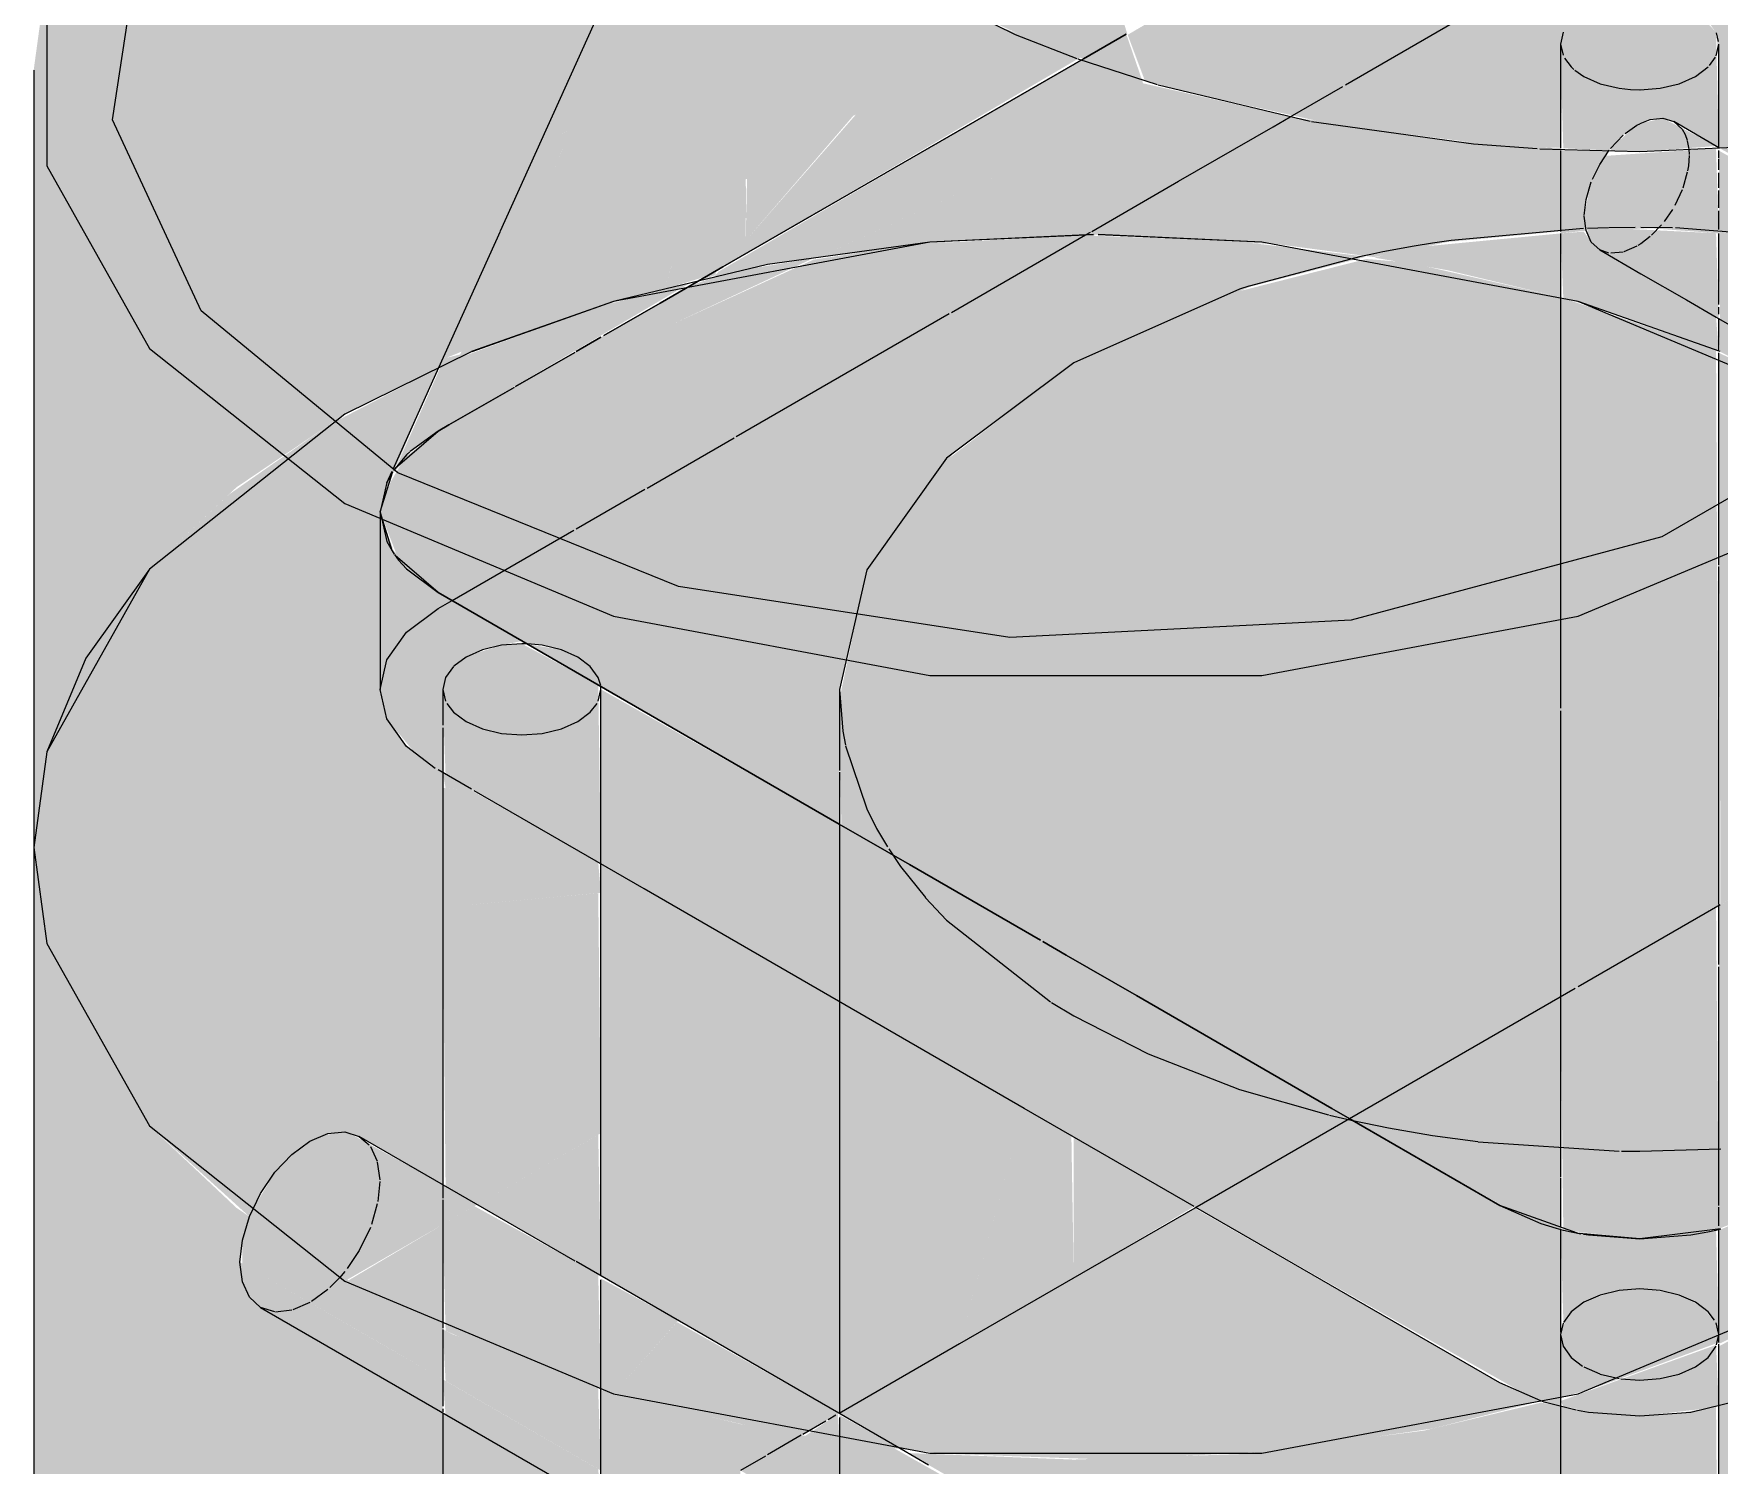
# Model space of a CAD drawing. Header units: millimetres. Extents: x -3207 to 1412, y 342 to 5433.
# Drawn here: x -1450.6 to -1280, y 2106.9 to 2251.8 of the extents above; entities that cross this region are included whole.
import ezdxf

# ---------------------------------------------------------------- set-up
doc = ezdxf.new("R2010")
doc.units = ezdxf.units.MM
doc.layers.add('M-_EQPT----_E', color=7, linetype='Continuous', lineweight=9)

# ---------------------------------------------------------------- blocks, each defined once
blk = doc.blocks.new('ВертикальныйМногоступенчатыйЦентробежныйНасос_CDM15-CDM20_CNP - CDM15-4FSWPC-698583-В10 Аксонометрия')
at = {"layer": 'M-_EQPT----_E', "lineweight": 20}
h = blk.add_hatch(color=253, dxfattribs=at)
h.paths.add_polyline_path([(-1409.37, 2218.08), (-1409.17, 2218.18), (-1408.8, 2218.99), (-1407.25, 2219.62), (-1403.98, 2226.07), (-1402.99, 2225.66), (-1405.34, 2219.94), (-1390.81, 2224.96), (-1386.72, 2225.94), (-1383.4, 2236.69), (-1378.36, 2237.09), (-1378.49, 2230.86), (-1367.6, 2243.51), (-1367.78, 2243.59), (-1366.53, 2246.84), (-1363.89, 2247.56), (-1357.54, 2254.83), (-1365.15, 2258.79), (-1376.27, 2266.66), (-1384.16, 2274.22), (-1408.99, 2218.94)])
h.paths.add_polyline_path([(-1397.25, 2241.69), (-1395.97, 2242.52), (-1396.2, 2241.99), (-1397.16, 2241.71)])
h.paths.add_polyline_path([(-1397.9, 2238.04), (-1397.25, 2241.69), (-1396.58, 2241.1), (-1397.25, 2239.54)])
h.paths.add_polyline_path([(-1380.37, 2246.47), (-1378.8, 2250.77), (-1378.09, 2250.66), (-1378.16, 2247.09), (-1378.49, 2247)])
for color, points in [(153, [(-1344.31, 2249.27), (-1339.88, 2251.83), (-1345.29, 2268.85), (-1357.54, 2254.83), (-1348.93, 2250.91), (-1344.57, 2249.36)]), (253, [(-1380.82, 2228.2), (-1344.65, 2249.39), (-1353.3, 2252.74), (-1357.54, 2254.83), (-1380.61, 2228.44)]), (145, [(-1338.4, 2247.18), (-1339.98, 2251.77), (-1344.31, 2249.27), (-1340.7, 2247.99)]), (143, [(-1381.75, 2227.13), (-1376.28, 2228.44), (-1371.16, 2229.15), (-1337.55, 2244.51), (-1338.4, 2247.18), (-1344.31, 2249.27), (-1381.23, 2227.73), (-1381.53, 2227.38)]), (155, [(-1288.01, 2239.85), (-1280.28, 2240.44), (-1285.66, 2243.25), (-1287.83, 2242.74), (-1288.31, 2242.54), (-1290.73, 2240.43), (-1290.96, 2239.99), (-1288.31, 2239.87)]), (8, [(-1296.01, 2231.59), (-1293.44, 2231.87), (-1293.53, 2234.16), (-1293.44, 2235.04), (-1292.58, 2237.5), (-1291.09, 2239.99), (-1296.01, 2240), (-1296.01, 2231.6)]), (8, [(-1280.01, 2219.67), (-1280.28, 2223.12), (-1292.91, 2230.7), (-1293.67, 2231.77), (-1296.01, 2231.59), (-1295.74, 2225.06), (-1291.84, 2223.86), (-1280.11, 2219.7)]), (252, [(-1280.01, 2222.96), (-1280.28, 2231.61), (-1289.69, 2232.07), (-1293.4, 2231.79), (-1292.91, 2230.7), (-1290.96, 2229.28), (-1280.11, 2223.02)]), (145, [(-1235.56, 2197.29), (-1235.56, 2214.61), (-1261.45, 2229.27), (-1268.54, 2230.72), (-1280.01, 2231.59), (-1279.87, 2222.88), (-1236.31, 2197.73)]), (153, [(-1369.01, 2181.94), (-1368.91, 2185.85), (-1366.25, 2197.54), (-1357.45, 2209.35), (-1344.65, 2218.78), (-1327.48, 2226.18), (-1315.67, 2229.24), (-1329.27, 2230.85), (-1344.65, 2231.4), (-1361.43, 2230.49), (-1371.64, 2228.93), (-1385.86, 2222.42), (-1381.75, 2227.13), (-1384.16, 2226.27), (-1409.63, 2211.56), (-1409.63, 2195.23), (-1400.92, 2205.2), (-1370.15, 2182.77)]), (153, [(-1296.01, 2154.28), (-1280.01, 2163.64), (-1280.28, 2219.77), (-1296.01, 2225.13), (-1296.01, 2155.57)]), (8, [(-1393.15, 2167.75), (-1393.42, 2185.87), (-1401.15, 2190.05), (-1403.22, 2189.89), (-1406.24, 2188.95), (-1407.32, 2188.31), (-1408.08, 2187.74), (-1408.87, 2186.63), (-1409.15, 2184.24), (-1408.87, 2176.83), (-1393.4, 2167.9)]), (153, [(-1393.22, 2185.76), (-1393.42, 2186.63), (-1394.22, 2187.74), (-1395.65, 2188.77), (-1397.15, 2189.43), (-1400.59, 2190.01), (-1393.24, 2185.77)]), (153, [(-1317.36, 2141.96), (-1315.59, 2142.98), (-1369.01, 2181.94), (-1368.81, 2171.66), (-1318.27, 2142.48)]), (8, [(-1332.92, 2132.98), (-1317.36, 2141.96), (-1339.68, 2154.85), (-1344.65, 2152.84), (-1340.99, 2155.6), (-1369.01, 2171.78), (-1369.01, 2153.81), (-1333.09, 2133.08)]), (8, [(-1345.29, 2152.36), (-1339.68, 2154.85), (-1340.99, 2155.6), (-1344.65, 2152.84)]), (143, [(-1356.84, 2119.16), (-1345.29, 2125.84), (-1345.53, 2140.26), (-1350.3, 2143.01), (-1355.55, 2123.86)]), (143, [(-1345.29, 2125.84), (-1333.09, 2133.08), (-1345.29, 2140.12), (-1345.29, 2127.83)])]:
    blk.add_hatch(color=color, dxfattribs=at).paths.add_polyline_path(points)
h = blk.add_hatch(color=145, dxfattribs=at)
h.paths.add_polyline_path([(-1279.91, 2240.22), (-1268.16, 2241.04), (-1252.52, 2243.44), (-1237.62, 2247.18), (-1236.14, 2251.83), (-1255.85, 2263.21), (-1273.87, 2260.97), (-1288.86, 2260.36), (-1306.02, 2261.25), (-1320.47, 2263.04), (-1339.83, 2251.7), (-1338.1, 2247.07), (-1334.26, 2246.01), (-1318.61, 2242.53), (-1302.79, 2240.53), (-1296.01, 2240.27), (-1295.72, 2251.97), (-1294.77, 2253.19), (-1293.66, 2254.02), (-1290.73, 2255.06), (-1289.64, 2255.25), (-1286.38, 2255.25), (-1284.57, 2254.89), (-1282.8, 2254.22), (-1281.83, 2253.62), (-1281.05, 2253.01), (-1280.27, 2251.88), (-1280.01, 2249.56), (-1279.99, 2240.27)])
h.paths.add_polyline_path([(-1260.57, 2229.06), (-1280.01, 2239.98), (-1279.95, 2231.59), (-1266.7, 2230.52), (-1260.87, 2229.13)])
h = blk.add_hatch(color=145, dxfattribs=at)
h.paths.add_polyline_path([(-1291.09, 2239.99), (-1290.04, 2241.16), (-1289.47, 2241.69), (-1287.28, 2242.98), (-1286.14, 2243.2), (-1285.25, 2243.12), (-1283.92, 2242.54), (-1280.01, 2240.28), (-1280.28, 2251.95), (-1281.83, 2253.62), (-1282.8, 2254.22), (-1284.57, 2254.89), (-1286.38, 2255.25), (-1289.64, 2255.25), (-1290.73, 2255.06), (-1292.01, 2254.75), (-1293.67, 2254.02), (-1295.34, 2252.5), (-1295.74, 2251.95), (-1296.01, 2249.56), (-1295.74, 2240.21), (-1291.96, 2240.03)])
h.paths.add_polyline_path([(-1280.01, 2231.59), (-1280.28, 2240.21), (-1291.47, 2239.44), (-1292.87, 2236.91), (-1292.91, 2236.82), (-1293.58, 2233.69), (-1293.48, 2232.2), (-1293.24, 2231.8), (-1286.94, 2232.12), (-1280.11, 2231.6)])
h = blk.add_hatch(color=143, dxfattribs=at)
h.paths.add_polyline_path([(-1235.56, 2220.64), (-1235.59, 2245.7), (-1237.75, 2247.14), (-1239.21, 2246.62), (-1257.01, 2242.58), (-1273.87, 2240.5), (-1279.85, 2240.18), (-1259.64, 2228.83), (-1246.5, 2225.49), (-1235.97, 2220.82)])
h.paths.add_polyline_path([(-1383.32, 2226.75), (-1381.53, 2227.38), (-1381.53, 2227.79), (-1382.46, 2227.25)])
h.paths.add_polyline_path([(-1371.16, 2229.15), (-1356.84, 2230.85), (-1342.82, 2231.46), (-1324.55, 2230.48), (-1314.89, 2229.19), (-1307.48, 2230.72), (-1296.01, 2231.8), (-1296.01, 2240.22), (-1307.48, 2240.99), (-1323.33, 2243.39), (-1338.27, 2246.79), (-1337.64, 2244.47), (-1370.15, 2229.61)])
h = blk.add_hatch(color=8, dxfattribs=at)
h.paths.add_polyline_path([(-1235.56, 2169.41), (-1235.56, 2197.29), (-1280.01, 2222.96), (-1279.87, 2219.62), (-1265.39, 2212.18), (-1256, 2205.81), (-1247.27, 2197.59), (-1240.79, 2188.51), (-1236.88, 2179.12), (-1236.62, 2177.2)])
h.paths.add_polyline_path([(-1235.56, 2214.61), (-1235.56, 2220.64), (-1247.57, 2225.95), (-1260.02, 2228.74), (-1236.06, 2214.9)])
h.paths.add_polyline_path([(-1219.24, 2188.17), (-1217.17, 2188.63), (-1216.59, 2188.88), (-1215.22, 2189.88), (-1213.87, 2191.33), (-1212.84, 2192.84), (-1211.71, 2195.56), (-1211.47, 2196.38), (-1211.29, 2198.07), (-1211.47, 2199.55), (-1212.16, 2200.86), (-1213.94, 2202.13), (-1235.56, 2214.32), (-1235.34, 2197.17), (-1220.34, 2188.51)])
h.paths.add_polyline_path([(-1296.01, 2225.13), (-1296.01, 2231.59), (-1310.76, 2230.18), (-1314.89, 2229.14), (-1307.48, 2227.87), (-1297.74, 2225.54)])
h = blk.add_hatch(color=153, dxfattribs=at)
h.paths.add_polyline_path([(-1369.01, 2171.78), (-1369.01, 2181.94), (-1400.92, 2205.2), (-1409.63, 2195.23), (-1400.36, 2189.99), (-1399.08, 2189.89), (-1397.15, 2189.43), (-1395.49, 2188.7), (-1394.22, 2187.74), (-1393.42, 2186.63), (-1393.15, 2185.71), (-1369.02, 2171.78)])
h.paths.add_polyline_path([(-1385.86, 2222.42), (-1371.64, 2229.08), (-1378.02, 2228.02), (-1381.75, 2227.13), (-1385.01, 2223.4)])
h = blk.add_hatch(color=153, dxfattribs=at)
h.paths.add_polyline_path([(-1315.59, 2142.98), (-1296.01, 2154.28), (-1296.01, 2225.13), (-1311.41, 2228.65), (-1315.67, 2229), (-1329.52, 2225.49), (-1345.29, 2218.5), (-1358.44, 2208.42), (-1366.25, 2197.54), (-1369.01, 2184.39), (-1368.96, 2181.9), (-1318.27, 2144.93)])
h.paths.add_polyline_path([(-1251.81, 2156.19), (-1236.4, 2163.23), (-1235.56, 2169.41), (-1237.17, 2179.82), (-1241.32, 2189.29), (-1247.27, 2197.59), (-1257.01, 2206.51), (-1268.54, 2214.03), (-1280.01, 2219.51), (-1279.83, 2163.63), (-1272.26, 2168), (-1253.63, 2157.24)])
h = blk.add_hatch(color=143, dxfattribs=at)
h.paths.add_polyline_path([(-1369.01, 2153.81), (-1369.02, 2171.78), (-1393.15, 2185.43), (-1393.15, 2167.75), (-1369.03, 2153.82)])
h.paths.add_polyline_path([(-1409.15, 2176.99), (-1408.87, 2186.63), (-1407.32, 2188.31), (-1406.24, 2188.95), (-1405.15, 2189.43), (-1403.22, 2189.89), (-1401.15, 2190.33), (-1409.63, 2195.23), (-1409.63, 2177.27)])
at = {"layer": 'M-_EQPT----_E', "color": 8, "lineweight": 20}
for p, q in [((-1391.62, 2257.79), (-1403.34, 2231.81)), ((-1351.2, 2251.71), (-1364.02, 2258.03)), ((-1344.94, 2249.27), (-1351.2, 2251.71)), ((-1344.31, 2249.27), (-1380.82, 2228.2)), ((-1380.82, 2228.2), (-1344.31, 2249.27)), ((-1336.81, 2246.62), (-1344.83, 2249.23)), ((-1321.35, 2242.91), (-1336.76, 2246.6)), ((-1304.83, 2240.62), (-1321.23, 2242.89)), ((-1298.4, 2240.15), (-1304.83, 2240.62)), ((-1288.01, 2239.85), (-1298.13, 2240.13)), ((-1271.19, 2240.62), (-1288.01, 2239.85)), ((-1403.34, 2231.8), (-1409.58, 2217.98)), ((-1292.06, 2229.92), (-1287.89, 2227.51)), ((-1283.28, 2224.85), (-1280.28, 2223.11)), ((-1409.58, 2217.98), (-1414.22, 2207.7)), ((-1414.3, 2207.5), (-1414.84, 2206.31)), ((-1415.49, 2203.4), (-1415.49, 2185.43)), ((-1409.63, 2195.23), (-1413.97, 2198.98)), ((-1409.63, 2195.23), (-1369.02, 2171.78)), ((-1369.02, 2171.78), (-1409.63, 2195.23)), ((-1406.24, 2175.31), (-1409.63, 2177.27)), ((-1409.15, 2176.99), (-1409.15, 2175.45)), ((-1361.92, 2167.68), (-1348.67, 2160.04)), ((-1348.67, 2160.04), (-1361.92, 2167.68)), ((-1350.3, 2143.01), (-1388.78, 2165.23)), ((-1409.15, 2163.37), (-1409.15, 2135.29)), ((-1393.15, 2126.05), (-1393.15, 2164.83)), ((-1348.42, 2159.89), (-1346.05, 2158.52)), ((-1346.05, 2158.52), (-1348.42, 2159.89)), ((-1369.01, 2153.81), (-1369.01, 2112.14)), ((-1338.95, 2154.42), (-1319.17, 2143)), ((-1319.17, 2143), (-1338.95, 2154.42)), ((-1319.16, 2142.99), (-1317.36, 2141.96)), ((-1317.36, 2141.96), (-1319.16, 2142.99)), ((-1280.01, 2112.9), (-1280.01, 2119.15)), ((-1296.01, 2113.69), (-1296.01, 2112.9)), ((-1296.01, 2112.9), (-1296.01, 2061.17)), ((-1280.01, 2061.17), (-1280.01, 2112.9))]:
    blk.add_line(p, q, dxfattribs=at)
at = {"layer": 'M-_EQPT----_E', "color": 155, "lineweight": 20}
for p, q in [((-1317.79, 2246.62), (-1304.83, 2254.11)), ((-1296.01, 2250.75), (-1296.01, 2240.22)), ((-1280.28, 2249.56), (-1280.01, 2250.75)), ((-1280.02, 2251.02), (-1280.25, 2251.89)), ((-1280.01, 2248.43), (-1280.01, 2250.75)), ((-1280.93, 2248.6), (-1280.35, 2249.43)), ((-1294.59, 2248.12), (-1293.67, 2247.49)), ((-1280.01, 2240.28), (-1280.01, 2248.43)), ((-1323.37, 2243.4), (-1318.05, 2246.47)), ((-1288.94, 2246.17), (-1288.01, 2246.13)), ((-1290.96, 2240.18), (-1289.69, 2241.53)), ((-1283.04, 2240.12), (-1283.01, 2239.59)), ((-1283.01, 2239.47), (-1283.08, 2238.42)), ((-1280.01, 2239.2), (-1280.01, 2239.98)), ((-1280.01, 2238.02), (-1280.01, 2239.12)), ((-1280.01, 2236.19), (-1280.01, 2237.74)), ((-1280.01, 2234.17), (-1280.01, 2235.95)), ((-1280.01, 2231.99), (-1280.01, 2233.86)), ((-1291.21, 2232.16), (-1293.28, 2232.1)), ((-1288.46, 2232.2), (-1291.12, 2232.16)), ((-1284.69, 2232.16), (-1287.91, 2232.2)), ((-1270.29, 2231.06), (-1284.37, 2232.15)), ((-1291.14, 2229.6), (-1292.06, 2229.92)), ((-1288.31, 2230.29), (-1289.61, 2229.72)), ((-1287.9, 2230.54), (-1288.21, 2230.35)), ((-1280.01, 2224.38), (-1280.01, 2230.96)), ((-1289.69, 2229.7), (-1290.93, 2229.58)), ((-1296.01, 2225.13), (-1296.01, 2222.72)), ((-1280.01, 2223.41), (-1280.01, 2224.12)), ((-1296.01, 2222.72), (-1296.01, 2221.05)), ((-1296.01, 2221.05), (-1296.01, 2192.41)), ((-1280.01, 2197.99), (-1280.01, 2203.67)), ((-1280.01, 2157.58), (-1280.01, 2163.52)), ((-1280.01, 2142.27), (-1280.01, 2157.33)), ((-1296.01, 2154.28), (-1296.01, 2144.74)), ((-1296.01, 2144.74), (-1296.01, 2140.26)), ((-1317.36, 2141.96), (-1302.15, 2133.18)), ((-1302.15, 2133.18), (-1317.36, 2141.96)), ((-1317.22, 2141.82), (-1313.42, 2141.03)), ((-1280.01, 2140.26), (-1280.01, 2142.27)), ((-1304.35, 2139.63), (-1290.09, 2138.68)), ((-1296.01, 2139.28), (-1296.01, 2136.09)), ((-1280.01, 2133.18), (-1280.01, 2139.28)), ((-1296.01, 2135.98), (-1296.01, 2133.18)), ((-1302.15, 2115.21), (-1332.92, 2132.98)), ((-1294.31, 2130.38), (-1302.15, 2133.18)), ((-1296.46, 2130.88), (-1295.74, 2130.69)), ((-1295.72, 2130.69), (-1294.93, 2130.51)), ((-1294.93, 2130.51), (-1293.95, 2130.32)), ((-1281.1, 2130.51), (-1280.3, 2130.69)), ((-1280.28, 2130.69), (-1279.81, 2130.81)), ((-1296.01, 2120.11), (-1296.01, 2113.69)), ((-1280.01, 2119.31), (-1280.01, 2120.11))]:
    blk.add_line(p, q, dxfattribs=at)
at = {"layer": 'M-_EQPT----_E', "color": 251, "lineweight": 20}
for p, q in [((-1339.98, 2251.77), (-1344.31, 2249.27)), ((-1344.31, 2249.27), (-1339.98, 2251.77)), ((-1280.01, 2230.96), (-1280.01, 2231.59)), ((-1409.15, 2135.29), (-1409.15, 2134.94)), ((-1409.15, 2134.89), (-1409.15, 2133.9)), ((-1409.15, 2133.74), (-1409.15, 2120.75)), ((-1393.15, 2114.56), (-1393.15, 2125.65))]:
    blk.add_line(p, q, dxfattribs=at)
at = {"layer": 'M-_EQPT----_E', "color": 153, "lineweight": 20}
for p, q in [((-1334.69, 2236.87), (-1325.12, 2242.39)), ((-1308.97, 2230.6), (-1310.82, 2230.3)), ((-1307.09, 2230.88), (-1308.97, 2230.6)), ((-1380.82, 2228.2), (-1383.32, 2226.75)), ((-1383.32, 2226.75), (-1380.82, 2228.2)), ((-1314.02, 2229.72), (-1315.23, 2229.47)), ((-1383.32, 2226.75), (-1387.15, 2224.54)), ((-1387.15, 2224.54), (-1383.32, 2226.75)), ((-1287.89, 2227.51), (-1283.28, 2224.85)), ((-1280.28, 2223.11), (-1278.05, 2221.83)), ((-1413.97, 2207.81), (-1409.63, 2211.56)), ((-1409.63, 2211.56), (-1412.47, 2209.5)), ((-1408.53, 2212.2), (-1409.63, 2211.56)), ((-1409.63, 2211.56), (-1408.53, 2212.2)), ((-1414.28, 2199.44), (-1414.06, 2199.11)), ((-1414.04, 2199.08), (-1413.62, 2198.52)), ((-1409.15, 2175.45), (-1409.15, 2163.37)), ((-1388.78, 2165.23), (-1405.99, 2175.16)), ((-1393.15, 2167.75), (-1393.15, 2173.99)), ((-1369.02, 2171.78), (-1361.92, 2167.68)), ((-1361.92, 2167.68), (-1369.02, 2171.78)), ((-1369.01, 2171.78), (-1369.01, 2167.04)), ((-1393.15, 2164.83), (-1393.15, 2167.75)), ((-1363.03, 2167.81), (-1362.81, 2167.51)), ((-1346.05, 2158.52), (-1338.95, 2154.42)), ((-1338.95, 2154.42), (-1346.05, 2158.52)), ((-1347.53, 2153.72), (-1345.29, 2152.36)), ((-1345.29, 2152.36), (-1337.77, 2148.54)), ((-1333.09, 2133.08), (-1350.3, 2143.01)), ((-1409.15, 2120.63), (-1409.15, 2112.87)), ((-1280.01, 2039.82), (-1280.01, 2119.15)), ((-1393.15, 2103.35), (-1393.15, 2114.5)), ((-1409.15, 2112.59), (-1409.15, 2112.28)), ((-1294.43, 2112.44), (-1297.68, 2113.27)), ((-1296.01, 2113.69), (-1296.01, 2045.28))]:
    blk.add_line(p, q, dxfattribs=at)
at = {"layer": 'M-_EQPT----_E', "color": 145, "lineweight": 20}
for p, q in [((-1325.12, 2242.39), (-1323.37, 2243.4)), ((-1279.99, 2240.27), (-1284.56, 2242.91)), ((-1296.01, 2240), (-1296.01, 2231.8)), ((-1283.08, 2238.42), (-1283.16, 2237.94)), ((-1343.46, 2231.8), (-1334.69, 2236.87)), ((-1283.19, 2237.78), (-1283.65, 2236.18)), ((-1283.72, 2236), (-1284.46, 2234.42)), ((-1284.7, 2234.02), (-1285.54, 2232.79)), ((-1344.11, 2231.43), (-1343.6, 2231.72)), ((-1293.7, 2232.08), (-1307.09, 2230.88)), ((-1296.01, 2231.59), (-1296.01, 2225.13)), ((-1285.81, 2232.45), (-1286.82, 2231.4)), ((-1357.68, 2223.59), (-1344.11, 2231.43)), ((-1310.82, 2230.3), (-1314.02, 2229.72)), ((-1286.94, 2231.29), (-1287.9, 2230.54)), ((-1316.24, 2229.26), (-1327.55, 2226.25)), ((-1315.23, 2229.47), (-1316.24, 2229.26)), ((-1328.51, 2225.93), (-1345.29, 2218.5)), ((-1327.56, 2226.25), (-1328.51, 2225.93)), ((-1387.15, 2224.54), (-1392.86, 2221.24)), ((-1392.86, 2221.24), (-1387.15, 2224.54)), ((-1379.45, 2211.02), (-1357.89, 2223.47)), ((-1280.01, 2219.67), (-1280.01, 2223.01)), ((-1393.15, 2221.08), (-1395.65, 2219.64)), ((-1395.65, 2219.64), (-1393.15, 2221.08)), ((-1395.79, 2219.55), (-1401.8, 2216.09)), ((-1401.8, 2216.09), (-1395.79, 2219.55)), ((-1345.29, 2218.5), (-1358.16, 2208.82)), ((-1280.01, 2205.81), (-1280.01, 2219.51)), ((-1401.94, 2216), (-1408.53, 2212.2)), ((-1408.53, 2212.2), (-1401.94, 2216)), ((-1388.48, 2205.81), (-1379.67, 2210.9)), ((-1358.16, 2208.82), (-1366.25, 2197.54)), ((-1395.65, 2201.67), (-1388.7, 2205.68)), ((-1280.01, 2203.67), (-1280.01, 2205.81)), ((-1408.22, 2194.41), (-1395.88, 2201.53)), ((-1366.25, 2197.54), (-1369.01, 2185.43)), ((-1280.01, 2181.28), (-1280.01, 2197.87)), ((-1409.63, 2193.6), (-1408.22, 2194.41)), ((-1296.01, 2192.41), (-1296.01, 2183.54)), ((-1409.15, 2185.43), (-1409.15, 2181.81)), ((-1393.15, 2173.99), (-1393.15, 2185.43)), ((-1369.01, 2185.43), (-1369.01, 2177.21)), ((-1369.01, 2185.43), (-1368.67, 2181.21)), ((-1296.01, 2183.25), (-1296.01, 2173.71)), ((-1409.15, 2181.54), (-1409.15, 2176.99)), ((-1368.67, 2181.21), (-1368.4, 2179.77)), ((-1280.01, 2175.17), (-1280.01, 2181.24)), ((-1368.39, 2179.7), (-1366.25, 2173.33)), ((-1369.01, 2177.04), (-1369.01, 2171.78)), ((-1296.01, 2173.71), (-1296.01, 2165.11)), ((-1280.01, 2163.64), (-1280.01, 2175.17)), ((-1366.25, 2173.33), (-1365.24, 2171.34)), ((-1365.24, 2171.34), (-1364.14, 2169.48)), ((-1364.02, 2169.29), (-1363.03, 2167.81)), ((-1369.01, 2167.04), (-1369.01, 2153.82)), ((-1362.81, 2167.51), (-1360.3, 2164.34)), ((-1296.01, 2165.11), (-1296.01, 2156.11)), ((-1360.28, 2164.32), (-1358.16, 2162.05)), ((-1358.16, 2162.05), (-1347.63, 2153.79)), ((-1296.01, 2156.11), (-1296.01, 2154.28)), ((-1337.77, 2148.54), (-1328.51, 2144.93)), ((-1328.51, 2144.93), (-1319.5, 2142.35)), ((-1319.42, 2142.33), (-1318.53, 2142.12)), ((-1318.53, 2142.12), (-1317.22, 2141.82)), ((-1296.01, 2140.26), (-1296.01, 2139.28)), ((-1280.01, 2139.28), (-1280.01, 2140.26)), ((-1296.01, 2133.18), (-1296.01, 2131.03)), ((-1280.01, 2131.13), (-1280.01, 2133.01)), ((-1369.01, 2109.37), (-1369.01, 2090.57))]:
    blk.add_line(p, q, dxfattribs=at)
at = {"layer": 'M-_EQPT----_E', "color": 165, "lineweight": 20}
for p, q in [((-1283.42, 2241.6), (-1283.21, 2241.02)), ((-1283.19, 2240.95), (-1283.04, 2240.12)), ((-1369.01, 2111.72), (-1369.01, 2109.37))]:
    blk.add_line(p, q, dxfattribs=at)
at = {"layer": 'M-_EQPT----_E', "color": 252, "lineweight": 20}
for p, q in [((-1296.01, 2130.81), (-1296.01, 2120.35)), ((-1280.01, 2120.11), (-1280.01, 2130.81)), ((-1296.01, 2120.11), (-1296.01, 2113.69)), ((-1280.01, 2119.31), (-1280.01, 2120.11)), ((-1293.67, 2116.85), (-1292.04, 2116.12)), ((-1292.01, 2116.11), (-1290.08, 2115.65))]:
    blk.add_line(p, q, dxfattribs=at)
at = {"layer": 'M-_EQPT----_E', "color": 253, "lineweight": 20}
blk.add_line((-1409.15, 2112.19), (-1409.15, 2038.34), dxfattribs=at)
at = {"layer": 'M-_EQPT----_E', "color": 155, "lineweight": 20}
for points in [[(-1295.74, 2251.95, 0), (-1296.01, 2250.75, 0), (-1295.77, 2249.63, 0)], [(-1295.63, 2249.34, 0), (-1294.94, 2248.44, 0), (-1294.67, 2248.19, 0)], [(-1293.67, 2247.49, 0), (-1292.01, 2246.75, 0), (-1290.08, 2246.29, 0), (-1288.94, 2246.17, 0)], [(-1287.97, 2246.13, 0), (-1285.94, 2246.29, 0), (-1284.01, 2246.75, 0), (-1282.35, 2247.49, 0), (-1281.08, 2248.44, 0)], [(-1289.47, 2241.72, 0), (-1288.31, 2242.54, 0), (-1288.01, 2242.7, 0)], [(-1284.56, 2242.91, 0), (-1283.72, 2242.13, 0), (-1283.42, 2241.6, 0)], [(-1313.42, 2141.03, 0), (-1308.97, 2140.26, 0), (-1304.39, 2139.64, 0)], [(-1289.84, 2138.68, 0), (-1288.01, 2138.67, 0), (-1279.8, 2138.91, 0)], [(-1302.15, 2133.18, 0), (-1298.01, 2131.34, 0), (-1296.46, 2130.88, 0)], [(-1279.82, 2130.81, 0), (-1288.01, 2129.79, 0), (-1294.14, 2130.35, 0)], [(-1293.68, 2130.27, 0), (-1293.19, 2130.19, 0), (-1288.01, 2129.79, 0), (-1282.83, 2130.19, 0), (-1281.1, 2130.51, 0)], [(-1297.68, 2113.27, 0), (-1298.01, 2113.38, 0), (-1302.15, 2115.21, 0)]]:
    blk.add_polyline3d(points, dxfattribs=at)
at = {"layer": 'M-_EQPT----_E', "color": 145, "lineweight": 20}
for points in [[(-1287.96, 2242.73, 0), (-1286.94, 2243.12, 0), (-1285.66, 2243.25, 0), (-1284.56, 2242.91, 0)], [(-1400.58, 2190.04, 0), (-1401.15, 2190.05, 0), (-1403.22, 2189.89, 0), (-1405.15, 2189.43, 0), (-1406.8, 2188.7, 0), (-1408.05, 2187.77, 0)], [(-1395.49, 2188.7, 0), (-1397.15, 2189.43, 0), (-1399.08, 2189.89, 0), (-1400.58, 2190.04, 0)], [(-1408.08, 2187.74, 0), (-1408.87, 2186.63, 0), (-1409.15, 2185.43, 0), (-1408.87, 2184.24, 0)], [(-1393.17, 2185.81, 0), (-1393.42, 2186.63, 0), (-1394.22, 2187.74, 0), (-1395.49, 2188.7, 0)], [(-1393.42, 2184.24, 0), (-1393.15, 2185.43, 0), (-1393.17, 2185.76, 0)], [(-1408.75, 2184, 0), (-1408.08, 2183.12, 0), (-1406.8, 2182.17, 0)], [(-1406.8, 2182.17, 0), (-1405.15, 2181.43, 0), (-1403.22, 2180.97, 0), (-1401.15, 2180.81, 0), (-1399.08, 2180.97, 0), (-1397.15, 2181.43, 0), (-1395.49, 2182.17, 0), (-1394.22, 2183.12, 0), (-1393.54, 2184, 0)]]:
    blk.add_polyline3d(points, dxfattribs=at)
at = {"layer": 'M-_EQPT----_E', "color": 8, "lineweight": 20}
for points in [[(-1292.8, 2237.07, 0), (-1292.06, 2238.58, 0), (-1291.1, 2240.01, 0)], [(-1293.62, 2233.41, 0), (-1293.44, 2235.04, 0), (-1292.91, 2236.82, 0)], [(-1292.06, 2229.92, 0), (-1292.91, 2230.7, 0), (-1293.44, 2231.87, 0), (-1293.62, 2233.35, 0)], [(-1414.29, 2199.45, 0), (-1415.49, 2203.4, 0), (-1414.2, 2207.47, 0)], [(-1414.25, 2207.39, 0), (-1414.81, 2206.38, 0), (-1415.49, 2203.4, 0), (-1414.81, 2200.41, 0), (-1414.28, 2199.44, 0)], [(-1413.62, 2198.52, 0), (-1412.81, 2197.62, 0), (-1409.63, 2195.23, 0)], [(-1415.49, 2185.43, 0), (-1414.81, 2188.42, 0), (-1412.81, 2191.21, 0), (-1409.63, 2193.6, 0)], [(-1409.91, 2177.43, 0), (-1412.81, 2179.66, 0), (-1414.81, 2182.44, 0), (-1415.49, 2185.43, 0)], [(-1289.93, 2115.63, 0), (-1288.01, 2115.49, 0), (-1285.94, 2115.65, 0), (-1284.01, 2116.11, 0), (-1282.35, 2116.85, 0), (-1281.08, 2117.8, 0), (-1280.28, 2118.92, 0)]]:
    blk.add_polyline3d(points, dxfattribs=at)
at = {"layer": 'M-_EQPT----_E', "color": 153, "lineweight": 20}
for points in [[(-1412.49, 2209.48, 0), (-1412.81, 2209.17, 0), (-1414.13, 2207.57, 0)], [(-1273.87, 2115.21, 0), (-1278.01, 2113.38, 0), (-1282.83, 2112.23, 0), (-1288.01, 2111.83, 0), (-1293.19, 2112.23, 0), (-1294.29, 2112.42, 0)]]:
    blk.add_polyline3d(points, dxfattribs=at)
at = {"layer": 'M-_EQPT----_E', "color": 252, "lineweight": 20}
for points in [[(-1282.35, 2123.38, 0), (-1284.01, 2124.11, 0), (-1285.94, 2124.57, 0), (-1288.01, 2124.73, 0), (-1290.08, 2124.57, 0), (-1292.01, 2124.11, 0), (-1293.67, 2123.38, 0), (-1294.94, 2122.42, 0), (-1295.73, 2121.32, 0)], [(-1280.43, 2121.58, 0), (-1281.08, 2122.42, 0), (-1282.35, 2123.38, 0)], [(-1295.76, 2121.26, 0), (-1296.01, 2120.11, 0), (-1295.74, 2118.92, 0), (-1294.94, 2117.8, 0), (-1293.79, 2116.92, 0)], [(-1280.22, 2119.06, 0), (-1280.01, 2120.11, 0), (-1280.28, 2121.31, 0)]]:
    blk.add_polyline3d(points, dxfattribs=at)
blk = doc.blocks.new('ВертикальныйМногоступенчатыйЦентробежныйНасос_CDM15-CDM20_CNP - CDM15-4FSWPC-V1-В10 Аксонометрия')
at = {"layer": 'M-_EQPT----_E', "lineweight": 20}
for color, points in [(9, [(-1425.77, 2208.77), (-1420.72, 2212.18), (-1424.89, 2215.05), (-1433.6, 2223.75), (-1439.55, 2233.2), (-1442.58, 2243.1), (-1442.58, 2253.16), (-1439.55, 2263.06), (-1433.6, 2272.5), (-1424.89, 2281.21), (-1413.7, 2288.91), (-1400.36, 2295.38), (-1394.87, 2297.21), (-1395.65, 2302.09), (-1406.24, 2298.34), (-1419.07, 2292.02), (-1430.9, 2283.78), (-1439.55, 2275.31), (-1445.34, 2267.21), (-1449.23, 2257.84), (-1450.56, 2248.13), (-1449.23, 2238.42), (-1445.3, 2228.95), (-1438.84, 2219.95), (-1430.03, 2211.65)]), (9, [(-1420.72, 2212.18), (-1419.07, 2213.3), (-1409.37, 2218.08), (-1384.16, 2274.25), (-1390.68, 2283.78), (-1394.27, 2292.8), (-1394.87, 2297.21), (-1400.36, 2295.38), (-1413.7, 2288.91), (-1424.96, 2281.15), (-1433.6, 2272.5), (-1439.55, 2263.06), (-1442.58, 2253.16), (-1442.58, 2243.1), (-1439.55, 2233.2), (-1433.6, 2223.75), (-1424.89, 2215.05), (-1422.35, 2213.3)]), (9, [(-1450.56, 2169.41), (-1448.94, 2179.82), (-1445.3, 2188.59), (-1438.84, 2197.59), (-1430.03, 2205.89), (-1425.77, 2208.77), (-1430.03, 2211.65), (-1439.55, 2220.95), (-1445.3, 2228.95), (-1449.23, 2238.42), (-1450.56, 2248.13), (-1450.56, 2179.12)]), (253, [(-1386.72, 2225.94), (-1382.46, 2227.25), (-1380.61, 2228.44), (-1378.49, 2230.86), (-1378.49, 2233.14), (-1386, 2228.25)]), (143, [(-1414.14, 2207.32), (-1412.4, 2209.48), (-1408.53, 2212.2), (-1384.16, 2226.55), (-1393.42, 2224.16), (-1407.59, 2218.96), (-1409.37, 2218.08), (-1414.13, 2207.34)]), (153, [(-1409.63, 2195.23), (-1409.63, 2211.56), (-1413.03, 2208.86), (-1414.46, 2206.38), (-1415.49, 2203.4), (-1413.7, 2198.74), (-1412.36, 2197.59)]), (143, [(-1409.15, 2163.37), (-1393.15, 2164.83), (-1393.42, 2167.91), (-1406.24, 2175.19), (-1409.15, 2175.45), (-1409.15, 2169.41)]), (254, [(-1450.56, 1989.56), (-1449.23, 1999.27), (-1445.3, 2008.74), (-1438.84, 2017.74), (-1430.03, 2026.04), (-1419.07, 2033.45), (-1419.07, 2117.92), (-1427.61, 2122.85), (-1428.73, 2123.89), (-1429.45, 2125.52), (-1429.64, 2127.83), (-1429.44, 2129.68), (-1428.74, 2132.06), (-1430.03, 2132.93), (-1438.84, 2141.23), (-1445.3, 2150.23), (-1449.23, 2159.7), (-1450.56, 2169.41), (-1450.56, 1999.27)]), (145, [(-1288.01, 2129.79), (-1280.01, 2130.86), (-1280.28, 2163.36), (-1296.01, 2154.28), (-1295.74, 2130.7), (-1294.8, 2130.58), (-1289.16, 2129.93)]), (253, [(-1369.03, 2112.13), (-1369.01, 2112.14), (-1369.03, 2153.82), (-1369.54, 2154.12), (-1393.15, 2140.49), (-1393.15, 2126.05), (-1370.15, 2112.77)]), (143, [(-1369.01, 2112.14), (-1356.84, 2119.16), (-1350.3, 2143.01), (-1369.01, 2153.81), (-1369.01, 2123.29)]), (153, [(-1419.07, 2125.52), (-1409.15, 2131.25), (-1409.15, 2135.29), (-1418.52, 2140.45), (-1419.07, 2140.62), (-1421.14, 2140.3), (-1422.61, 2139.67), (-1424.44, 2138.34), (-1426.14, 2136.54), (-1428.31, 2132.93), (-1428.73, 2132.05), (-1420.78, 2126.68)]), (143, [(-1393.15, 2126.05), (-1393.42, 2140.33), (-1405.65, 2133.27), (-1393.36, 2126.17)]), (145, [(-1409.15, 2131.25), (-1405.65, 2133.27), (-1409.15, 2135.29), (-1409.15, 2131.9)]), (145, [(-1393.15, 2114.56), (-1393.42, 2126.21), (-1405.94, 2133.1), (-1409.15, 2131.25), (-1408.87, 2120.49), (-1404.68, 2118.64), (-1393.35, 2114.63)]), (252, [(-1280.01, 2120.11), (-1280.28, 2130.7), (-1281.22, 2130.58), (-1289.16, 2129.93), (-1296.01, 2130.67), (-1295.73, 2121.32), (-1294.25, 2122.94), (-1292.58, 2123.86), (-1291.11, 2124.33), (-1289.11, 2124.65), (-1286.35, 2124.61), (-1284.51, 2124.23), (-1282.83, 2123.59), (-1281.74, 2122.92), (-1280.69, 2121.88), (-1280.15, 2120.72)]), (252, [(-1296.01, 2113.69), (-1292, 2114.91), (-1280.01, 2119.31), (-1280.28, 2121.31), (-1281.74, 2122.92), (-1283.23, 2123.77), (-1285.04, 2124.36), (-1287.04, 2124.66), (-1289.54, 2124.62), (-1291.11, 2124.33), (-1293.19, 2123.59), (-1294.33, 2122.88), (-1295.35, 2121.85), (-1295.87, 2120.71), (-1296.01, 2118.92), (-1296.01, 2114.11)]), (143, [(-1393.15, 2106.34), (-1393.43, 2114.66), (-1408.08, 2120.1), (-1409.15, 2120.63), (-1408.87, 2115.42), (-1393.34, 2106.45)]), (153, [(-1372.87, 2109.91), (-1369.03, 2112.13), (-1385.45, 2121.37), (-1391.86, 2114.11), (-1375.93, 2110.33)]), (8, [(-1288.01, 2111.83), (-1281.07, 2112.65), (-1280.01, 2112.9), (-1280.28, 2119.05), (-1296.01, 2113.38), (-1295.74, 2112.84), (-1291.98, 2112.13), (-1289.01, 2111.91)]), (143, [(-1393.15, 2102.95), (-1393.42, 2106.49), (-1409.15, 2115.57), (-1408.87, 2112.03), (-1393.33, 2103.06)]), (9, [(-1409.15, 2038.34), (-1404.11, 2040.53), (-1393.15, 2044.41), (-1393.42, 2103.11), (-1409.15, 2112.19), (-1409.15, 2039.78)]), (8, [(-1296.01, 2071.21), (-1280.01, 2080.44), (-1280.28, 2112.84), (-1284.01, 2112.14), (-1289.01, 2111.91), (-1294.94, 2112.64), (-1296.01, 2112.9), (-1296.01, 2075.85)]), (155, [(-1369.01, 2109.37), (-1369.16, 2112.05), (-1372.45, 2109.85), (-1370.15, 2109.53)]), (155, [(-1362.77, 2108.51), (-1369.01, 2111.96), (-1369.01, 2109.37), (-1363.05, 2108.55)]), (153, [(-1369.01, 2100.57), (-1369.01, 2109.37), (-1372.87, 2109.91), (-1379.03, 2106.35), (-1370.15, 2101.22)])]:
    blk.add_hatch(color=color, dxfattribs=at).paths.add_polyline_path(points)
h = blk.add_hatch(color=253, dxfattribs=at)
h.paths.add_polyline_path([(-1409.17, 2218.18), (-1405.34, 2219.94), (-1402.99, 2225.66), (-1403.98, 2226.07), (-1407.4, 2219.33), (-1408.8, 2218.99)])
h.paths.add_polyline_path([(-1386, 2228.25), (-1378.44, 2233.17), (-1378.49, 2237.08), (-1383.4, 2236.69), (-1385.95, 2228.44)])
h.paths.add_polyline_path([(-1397.9, 2238.04), (-1396.58, 2241.1), (-1397.25, 2241.69), (-1397.48, 2241.48)])
h.paths.add_polyline_path([(-1397.25, 2241.69), (-1396.2, 2241.99), (-1395.97, 2242.52), (-1397.16, 2241.75)])
h.paths.add_polyline_path([(-1367.6, 2243.51), (-1367.35, 2243.61), (-1363.89, 2247.56), (-1366.53, 2246.84), (-1367.78, 2243.59)])
h.paths.add_polyline_path([(-1380.37, 2246.47), (-1378.16, 2247.09), (-1378.09, 2250.66), (-1379.03, 2250.81), (-1379.48, 2249.36)])
h = blk.add_hatch(color=253, dxfattribs=at)
h.paths.add_polyline_path([(-1428.73, 2132.05), (-1428.31, 2132.93), (-1427.61, 2134.4), (-1426.14, 2136.54), (-1424.44, 2138.34), (-1422.61, 2139.67), (-1420.78, 2140.45), (-1418.52, 2140.45), (-1416.58, 2139.58), (-1409.15, 2135.29), (-1409.15, 2163.37), (-1419.07, 2162.46), (-1419.07, 2176.36), (-1409.15, 2175.45), (-1409.15, 2176.99), (-1409.87, 2177.45), (-1412.92, 2179.82), (-1414.91, 2182.89), (-1415.49, 2185.43), (-1415.3, 2204.24), (-1414.42, 2206.93), (-1413.7, 2208.42), (-1409.63, 2217.95), (-1420.72, 2212.18), (-1430.84, 2205.12), (-1438.84, 2197.59), (-1445.3, 2188.59), (-1449.23, 2179.12), (-1450.56, 2169.41), (-1449.23, 2159.7), (-1445.3, 2150.23), (-1438.84, 2141.23), (-1428.74, 2132.06)])
h.paths.add_polyline_path([(-1393.15, 2140.49), (-1369.54, 2154.12), (-1388.78, 2165.23), (-1393.15, 2164.83), (-1393.15, 2148.4)])
h = blk.add_hatch(color=143, dxfattribs=at)
h.paths.add_polyline_path([(-1405.65, 2133.27), (-1393.15, 2140.49), (-1393.42, 2164.8), (-1409.15, 2163.37), (-1408.87, 2135.13), (-1406.24, 2133.61)])
h.paths.add_polyline_path([(-1405.99, 2175.16), (-1409.15, 2176.99), (-1408.87, 2175.43), (-1406.24, 2175.19)])
h.paths.add_polyline_path([(-1409.63, 2177.27), (-1409.63, 2195.23), (-1414.14, 2199.47), (-1415.49, 2203.4), (-1415.49, 2185.43), (-1414.81, 2182.44), (-1412.09, 2179.12), (-1409.87, 2177.45)])
h.paths.add_polyline_path([(-1415.49, 2203.4), (-1414.42, 2206.93), (-1414.94, 2205.81), (-1415.3, 2204.24)])
h = blk.add_hatch(color=253, dxfattribs=at)
h.paths.add_polyline_path([(-1419.07, 2162.46), (-1409.15, 2163.37), (-1409.15, 2175.45), (-1419.07, 2176.36), (-1419.07, 2169.41)])
h.paths.add_polyline_path([(-1393.15, 2164.83), (-1388.78, 2165.23), (-1393.15, 2167.75)])
h = blk.add_hatch(color=145, dxfattribs=at)
h.paths.add_polyline_path([(-1296.01, 2130.81), (-1296.01, 2154.28), (-1317.36, 2141.96), (-1301.51, 2132.93), (-1296.39, 2130.96)])
h.paths.add_polyline_path([(-1280.01, 2130.81), (-1273.87, 2133.18), (-1242.91, 2151.05), (-1272.53, 2167.84), (-1280.01, 2163.52), (-1280.01, 2130.86)])
h = blk.add_hatch(color=145, dxfattribs=at)
h.paths.add_polyline_path([(-1297.66, 2113.29), (-1296.01, 2113.69), (-1296.01, 2130.81), (-1302.15, 2133.18), (-1317.36, 2141.96), (-1332.92, 2132.98), (-1299.66, 2114.11), (-1298.01, 2113.38)])
h.paths.add_polyline_path([(-1280.01, 2119.15), (-1278.01, 2120.11), (-1265.51, 2126.56), (-1255.82, 2133.18), (-1247.16, 2141.39), (-1241.01, 2149.96), (-1242.91, 2151.05), (-1274.51, 2132.93), (-1280.01, 2130.67), (-1280.01, 2119.2)])
h = blk.add_hatch(color=8, dxfattribs=at)
h.paths.add_polyline_path([(-1280.01, 2112.9), (-1278.01, 2113.38), (-1273.87, 2115.21), (-1235.56, 2137.33), (-1235.71, 2146.9), (-1241.01, 2149.96), (-1248.31, 2140.26), (-1256.09, 2132.93), (-1268.16, 2124.97), (-1280.01, 2118.92), (-1280.01, 2114.11)])
h.paths.add_polyline_path([(-1296.01, 2112.9), (-1296.01, 2113.69), (-1297.66, 2113.29)])
h = blk.add_hatch(color=143, dxfattribs=at)
h.paths.add_polyline_path([(-1307.08, 2064.81), (-1296.01, 2071.21), (-1296.01, 2112.9), (-1298.01, 2113.21), (-1309.84, 2110.38), (-1328.51, 2108), (-1345.29, 2107.45), (-1362.07, 2108.11), (-1338.06, 2094.24), (-1336.93, 2093.2), (-1336.23, 2091.64), (-1335.99, 2089.66), (-1336.23, 2087.41), (-1336.93, 2085.04), (-1338.06, 2082.7), (-1308.97, 2065.9)])
h.paths.add_polyline_path([(-1280.01, 2080.44), (-1235.56, 2106.11), (-1235.78, 2137.2), (-1276.36, 2114.11), (-1278.01, 2113.38), (-1280.01, 2112.9), (-1280.01, 2101.84)])
h = blk.add_hatch(color=145, dxfattribs=at)
h.paths.add_polyline_path([(-1362.77, 2108.51), (-1358.16, 2108.03), (-1341.24, 2107.43), (-1324.62, 2108.33), (-1308.97, 2110.59), (-1298.01, 2113.38), (-1302.15, 2115.21), (-1333.04, 2132.9), (-1369.01, 2112.11), (-1363.51, 2108.94)])
h.paths.add_polyline_path([(-1338.06, 2082.7), (-1336.93, 2085.04), (-1336.23, 2087.41), (-1335.99, 2089.66), (-1336.58, 2092.41), (-1336.93, 2093.2), (-1338.84, 2094.69), (-1363.5, 2108.61), (-1369.01, 2109.37), (-1369.01, 2100.57), (-1338.23, 2082.79)])
h = blk.add_hatch(color=253, dxfattribs=at)
h.paths.add_polyline_path([(-1379.03, 2098.19), (-1379.03, 2106.35), (-1372.87, 2109.91), (-1379.03, 2111.04), (-1393.15, 2114.5), (-1393.15, 2106.34), (-1385.36, 2101.84)])
h.paths.add_polyline_path([(-1409.15, 2115.57), (-1409.15, 2120.63), (-1420.78, 2126.68), (-1428.73, 2132.05), (-1429.44, 2129.68), (-1429.44, 2127.29), (-1415.42, 2119.2)])
h = blk.add_hatch(color=153, dxfattribs=at)
h.paths.add_polyline_path([(-1391.86, 2114.11), (-1385.32, 2121.53), (-1393.15, 2125.78), (-1393.15, 2114.56)])
h.paths.add_polyline_path([(-1409.15, 2120.63), (-1409.15, 2131.25), (-1418.93, 2125.45), (-1413.65, 2122.85)])
h = blk.add_hatch(color=253, dxfattribs=at)
h.paths.add_polyline_path([(-1379.03, 2094.8), (-1379.03, 2098.19), (-1393.15, 2106.34), (-1393.15, 2102.95), (-1391.22, 2101.84)])
h.paths.add_polyline_path([(-1409.15, 2112.19), (-1409.15, 2115.57), (-1429.68, 2127.43), (-1429.44, 2125.45), (-1428.73, 2123.89), (-1427.61, 2122.85), (-1412.47, 2114.11)])
h = blk.add_hatch(color=254, dxfattribs=at)
h.paths.add_polyline_path([(-1419.07, 2033.45), (-1409.15, 2038.34), (-1409.15, 2112.19), (-1419.07, 2117.92), (-1419.07, 2039.78)])
h.paths.add_polyline_path([(-1393.15, 2044.41), (-1391.86, 2044.86), (-1379.03, 2047.93), (-1379.03, 2094.8), (-1393.15, 2102.95), (-1393.15, 2044.86)])
at = {"layer": 'M-_EQPT----_E', "color": 9, "lineweight": 20}
for p, q in [((-1450.56, 2248.13), (-1450.56, 2169.41)), ((-1450.56, 2169.41), (-1450.56, 1989.56))]:
    blk.add_line(p, q, dxfattribs=at)
at = {"layer": 'M-_EQPT----_E', "color": 8, "lineweight": 20}
for p, q in [((-1326.24, 2230.71), (-1342.82, 2231.46)), ((-1376.28, 2228.44), (-1391.86, 2224.71)), ((-1391.86, 2224.71), (-1406.24, 2219.62)), ((-1279.87, 2219.62), (-1294.25, 2224.71)), ((-1438.84, 2197.59), (-1445.27, 2188.58)), ((-1445.27, 2188.58), (-1449.23, 2179.12)), ((-1449.23, 2179.12), (-1450.56, 2169.41)), ((-1449.23, 2179.12), (-1450.53, 2169.41)), ((-1279.87, 2163.6), (-1294.25, 2155.3)), ((-1294.54, 2155.14), (-1333.04, 2132.9)), ((-1395.74, 2127.54), (-1417.61, 2140.17)), ((-1362.77, 2108.51), (-1395.65, 2127.49)), ((-1356.84, 2119.16), (-1369.03, 2112.13))]:
    blk.add_line(p, q, dxfattribs=at)
at = {"layer": 'M-_EQPT----_E', "color": 251, "lineweight": 20}
for p, q in [((-1417.61, 2140.17), (-1416.61, 2139.3)), ((-1416.48, 2139.13), (-1415.81, 2137.67)), ((-1415.78, 2137.57), (-1415.54, 2135.78)), ((-1415.54, 2135.59), (-1415.73, 2133.59)), ((-1415.78, 2133.34), (-1416.38, 2131.25)), ((-1419.07, 2126.48), (-1419.6, 2125.85))]:
    blk.add_line(p, q, dxfattribs=at)
at = {"layer": 'M-_EQPT----_E', "color": 153, "lineweight": 20}
for p, q in [((-1333.04, 2132.9), (-1356.84, 2119.16)), ((-1419.6, 2125.85), (-1420.58, 2124.86)), ((-1420.78, 2124.68), (-1422.44, 2123.44)), ((-1426.14, 2122.4), (-1427.61, 2122.85)), ((-1424.44, 2122.57), (-1426.09, 2122.39)), ((-1422.61, 2123.34), (-1424.32, 2122.6)), ((-1372.87, 2109.91), (-1376.28, 2107.94)), ((-1376.5, 2107.81), (-1379.03, 2106.35))]:
    blk.add_line(p, q, dxfattribs=at)
at = {"layer": 'M-_EQPT----_E', "color": 253, "lineweight": 20}
for p, q in [((-1429.44, 2129.68), (-1428.73, 2132.05)), ((-1429.68, 2127.43), (-1429.44, 2129.68)), ((-1429.44, 2125.45), (-1429.68, 2127.43)), ((-1428.73, 2123.89), (-1429.44, 2125.45)), ((-1427.61, 2122.85), (-1428.73, 2123.89)), ((-1427.61, 2122.85), (-1348.06, 2076.92)), ((-1359.99, 2106.9), (-1362.77, 2108.51))]:
    blk.add_line(p, q, dxfattribs=at)
at = {"layer": 'M-_EQPT----_E', "color": 155, "lineweight": 20}
for p, q in [((-1370.37, 2111.35), (-1372.72, 2110)), ((-1369.37, 2111.93), (-1370.15, 2111.48))]:
    blk.add_line(p, q, dxfattribs=at)
at = {"layer": 'M-_EQPT----_E', "color": 9, "lineweight": 20}
for points in [[(-1267.04, 2292.02, 0), (-1294.25, 2303.43, 0), (-1326.24, 2309.43, 0), (-1359.87, 2309.43, 0), (-1391.86, 2303.43, 0), (-1419.07, 2292.02, 0), (-1438.84, 2276.31, 0), (-1449.23, 2257.84, 0), (-1449.23, 2238.42, 0), (-1438.84, 2219.95, 0), (-1419.07, 2204.24, 0)], [(-1413.7, 2207.34, 0), (-1433.6, 2223.75, 0), (-1442.58, 2243.1, 0), (-1439.55, 2263.06, 0), (-1424.89, 2281.21, 0), (-1400.36, 2295.38, 0), (-1368.91, 2303.84, 0), (-1334.35, 2305.59, 0), (-1300.84, 2300.4, 0), (-1272.42, 2288.91, 0)], [(-1419.07, 2204.24, 0), (-1391.86, 2192.83, 0), (-1359.87, 2186.83, 0), (-1326.24, 2186.83, 0), (-1294.25, 2192.83, 0), (-1267.04, 2204.24, 0), (-1247.27, 2219.95, 0), (-1236.88, 2238.42, 0), (-1236.88, 2257.84, 0), (-1247.27, 2276.31, 0), (-1267.04, 2292.02, 0)], [(-1272.42, 2288.91, 0), (-1252.52, 2272.5, 0), (-1243.54, 2253.16, 0), (-1246.56, 2233.2, 0), (-1261.22, 2215.05, 0), (-1285.76, 2200.88, 0), (-1317.2, 2192.42, 0), (-1351.76, 2190.67, 0), (-1385.28, 2195.85, 0), (-1413.7, 2207.34, 0)], [(-1450.56, 2169.41, 0), (-1449.23, 2159.7, 0), (-1438.84, 2141.23, 0), (-1419.07, 2125.52, 0)], [(-1450.53, 2169.41, 0), (-1449.23, 2159.7, 0), (-1438.84, 2141.23, 0), (-1419.07, 2125.52, 0)], [(-1419.07, 2125.52, 0), (-1391.86, 2114.11, 0), (-1359.87, 2108.11, 0), (-1326.24, 2108.11, 0), (-1294.25, 2114.11, 0), (-1267.04, 2125.52, 0), (-1247.27, 2141.23, 0), (-1236.88, 2159.7, 0), (-1235.58, 2169.41, 0)], [(-1419.07, 2125.52, 0), (-1391.86, 2114.11, 0), (-1359.87, 2108.11, 0), (-1326.24, 2108.11, 0), (-1294.25, 2114.11, 0), (-1267.04, 2125.52, 0), (-1247.27, 2141.23, 0), (-1236.88, 2159.7, 0), (-1235.56, 2169.41, 0)]]:
    blk.add_polyline3d(points, dxfattribs=at)
at = {"layer": 'M-_EQPT----_E', "color": 8, "lineweight": 20}
for points in [[(-1343.29, 2231.46, 0), (-1359.87, 2230.71, 0), (-1391.86, 2224.71, 0), (-1406.23, 2219.61, 0)], [(-1343.29, 2231.47, 0), (-1359.87, 2230.71, 0), (-1376.28, 2228.44, 0)], [(-1294.25, 2224.71, 0), (-1326.24, 2230.71, 0), (-1342.82, 2231.47, 0)], [(-1267.04, 2213.3, 0), (-1294.25, 2224.71, 0), (-1326.24, 2230.71, 0)], [(-1406.28, 2219.6, 0), (-1419.07, 2213.3, 0), (-1438.84, 2197.59, 0), (-1449.23, 2179.12, 0)], [(-1406.27, 2219.59, 0), (-1419.07, 2213.3, 0), (-1438.84, 2197.59, 0)], [(-1428.73, 2132.06, 0), (-1427.61, 2134.4, 0), (-1426.14, 2136.54, 0), (-1424.44, 2138.34, 0), (-1422.61, 2139.67, 0), (-1420.78, 2140.45, 0), (-1419.07, 2140.62, 0), (-1417.61, 2140.17, 0)]]:
    blk.add_polyline3d(points, dxfattribs=at)
at = {"layer": 'M-_EQPT----_E', "color": 251, "lineweight": 20}
blk.add_polyline3d([(-1416.48, 2130.96, 0), (-1417.61, 2128.62, 0), (-1418.83, 2126.79, 0)], dxfattribs=at)

msp = doc.modelspace()

# ---------------------------------------------------------------- block references
at = {"layer": 'M-_EQPT----_E', "color": 8, "lineweight": 20}
for name in ['ВертикальныйМногоступенчатыйЦентробежныйНасос_CDM15-CDM20_CNP - CDM15-4FSWPC-698583-В10 Аксонометрия', 'ВертикальныйМногоступенчатыйЦентробежныйНасос_CDM15-CDM20_CNP - CDM15-4FSWPC-V1-В10 Аксонометрия']:
    msp.add_blockref(name, (0, 0), dxfattribs=at)

doc.saveas('drawing.dxf')
